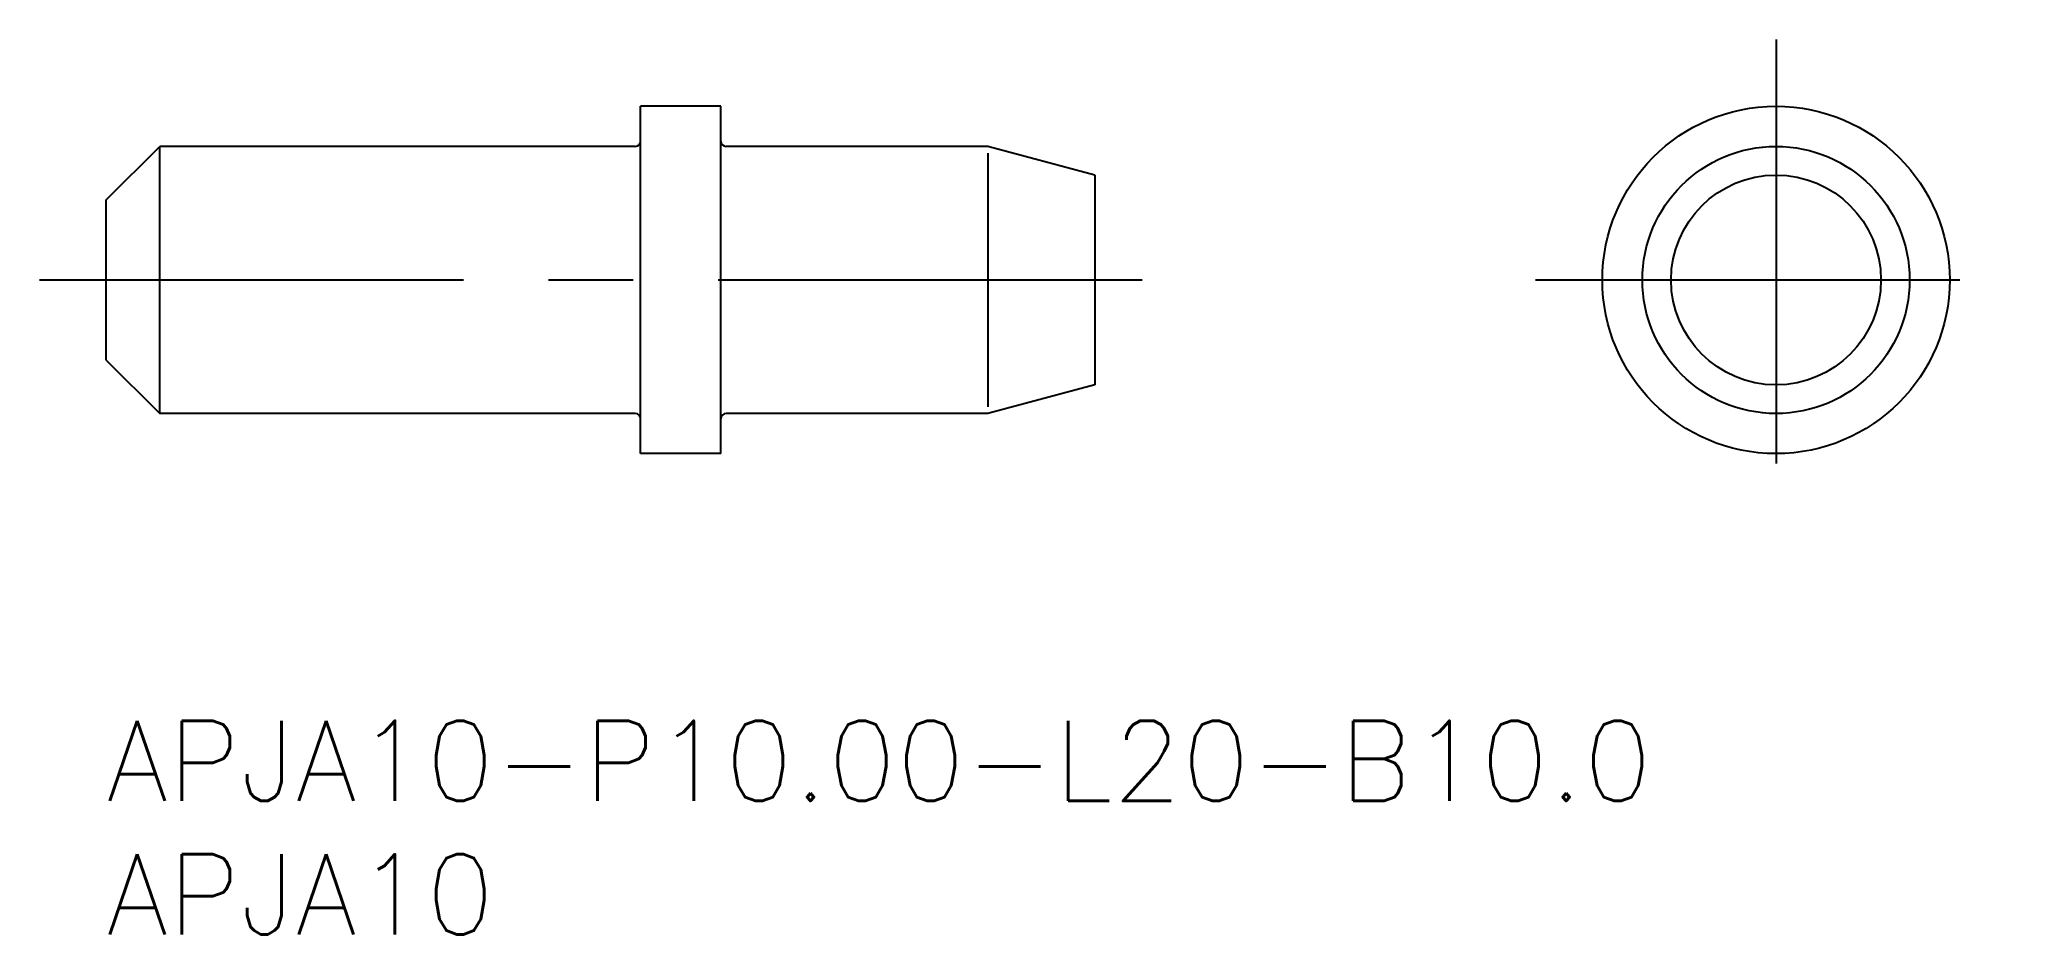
# Model space of a CAD drawing. Extents: x -2.5 to 71.5, y -8 to 25.5.
import ezdxf

# ---------------------------------------------------------------- set-up
doc = ezdxf.new("R2010")
doc.units = 0
doc.header["$LTSCALE"] = 0.5
doc.linetypes.add('CENTER', pattern=[50.8, 31.75, -6.35, 6.35, -6.35])
for name, color, linetype in [('MSM_CENTER', 1, 'CENTER'), ('MSM_CONTINUOUS', 7, 'CONTINUOUS'), ('MSM_NARROW', 5, 'CONTINUOUS'), ('MSM_PART_NUMBER', 7, 'CONTINUOUS')]:
    doc.layers.add(name, color=color, linetype=linetype)
doc.styles.get("Standard").update_dxf_attribs({"font": 'txt.shx', "height": 2, "bigfont": 'bigfont.shx'})

# ---------------------------------------------------------------- blocks, each defined once
blk = doc.blocks.new('*U3')
at = {"layer": 'MSM_PART_NUMBER'}
blk.add_text('APJA10-P10.00-L20-B10.0', height=3, dxfattribs=at).set_placement((0, -3))
blk = doc.blocks.new('*U4')
at = {"layer": 'MSM_PART_NUMBER'}
blk.add_text('APJA10', height=3, dxfattribs=at).set_placement((0, -8))

msp = doc.modelspace()

# ---------------------------------------------------------------- linework, layer by layer
at = {"layer": 'MSM_CENTER'}
for p, q in [((62.5, 25.5), (62.5, 7.5)), ((-2.5, 16.5), (39.5, 16.5)), ((53.5, 16.5), (71.5, 16.5))]:
    msp.add_line(p, q, dxfattribs=at)
at = {"layer": 'MSM_CONTINUOUS'}
for p, q in [((20, 10), (20, 23)), ((23, 23), (20, 23)), ((23, 10), (23, 23)), ((0, 19.5), (2, 21.5)), ((19.8, 21.5), (2, 21.5)), ((2, 11.5), (2, 21.5)), ((33, 21.5), (23.2, 21.5)), ((37, 20.428), (33, 21.5)), ((37, 20.428), (37, 12.572)), ((0, 13.5), (0, 19.5)), ((0, 13.5), (2, 11.5)), ((37, 12.572), (33, 11.5)), ((19.8, 11.5), (2, 11.5)), ((33, 11.5), (23.2, 11.5)), ((23, 10), (20, 10))]:
    msp.add_line(p, q, dxfattribs=at)
for radius in [6.5, 5, 3.928]:
    msp.add_circle((62.5, 16.5), radius, dxfattribs=at)
for centre, start, end in [((19.8, 21.7), 270, 0), ((23.2, 21.7), 180, 270), ((19.8, 11.3), 0, 90), ((23.2, 11.3), 90, 180)]:
    msp.add_arc(centre, 0.2, start, end, dxfattribs=at)
at = {"layer": 'MSM_NARROW'}
msp.add_line((33, 21.25), (33, 11.75), dxfattribs=at)

# ---------------------------------------------------------------- block references
at = {"layer": 'MSM_CONTINUOUS'}
for name in ['*U3', '*U4']:
    msp.add_blockref(name, (0, 0), dxfattribs=at)

doc.saveas('drawing.dxf')
